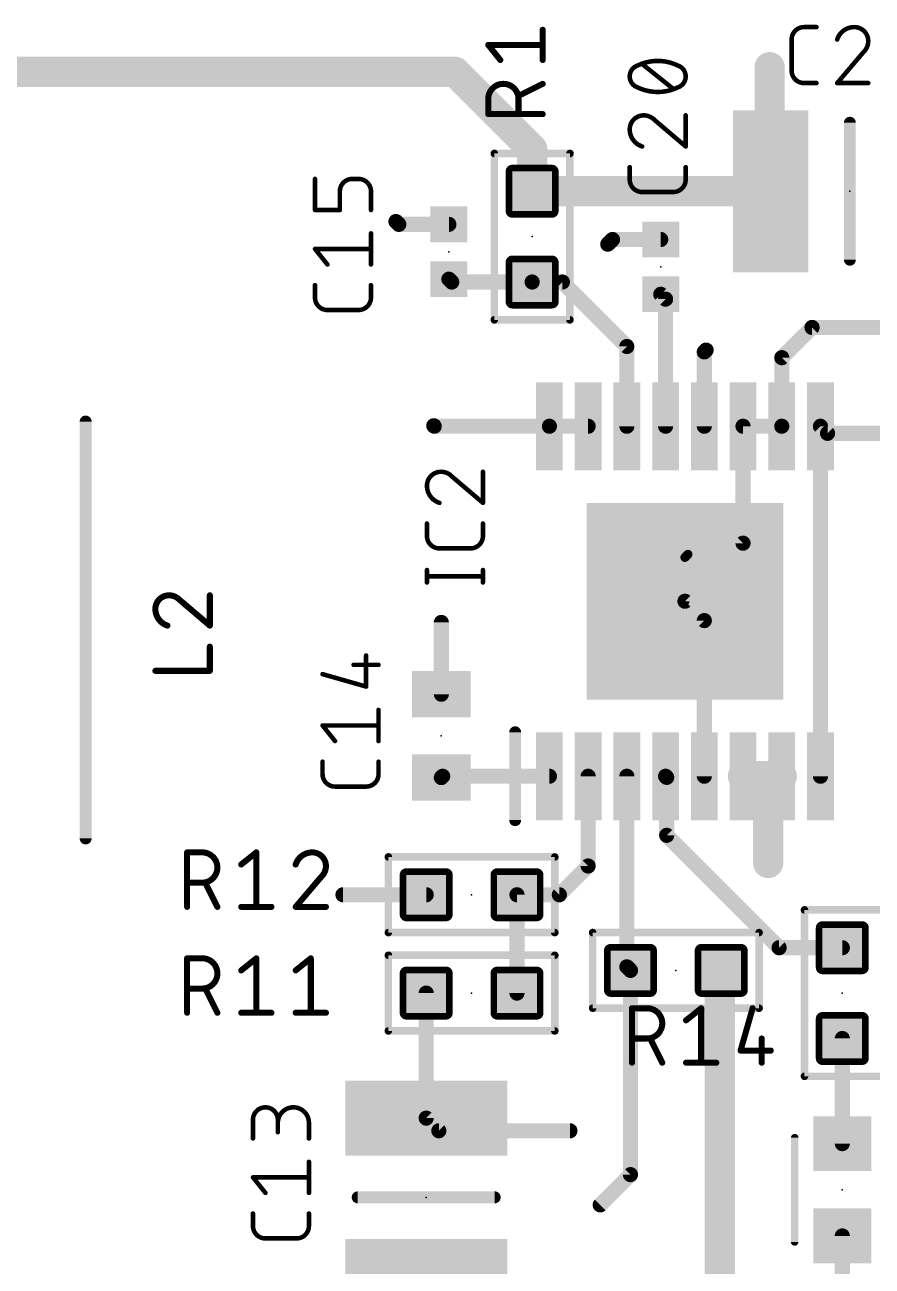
# Model space of a CAD drawing. Extents: x -12 to 108, y -5 to 75.
# Drawn here: x 17.77 to 32, y 40.12 to 60.96 of the extents above; entities that cross this region are included whole.
import ezdxf

# ---------------------------------------------------------------- set-up
doc = ezdxf.new("R2010")
doc.units = 0
doc.header["$MEASUREMENT"] = 0
doc.layers.get('0').update_dxf_attribs({"linetype": 'CONTINUOUS'})
for name, color, linetype in [('1', 12, 'CONTINUOUS'), ('21', 41, 'CONTINUOUS'), ('23', 53, 'CONTINUOUS'), ('25', 253, 'CONTINUOUS')]:
    doc.layers.add(name, color=color, linetype=linetype)

# ---------------------------------------------------------------- blocks, each defined once
blk = doc.blocks.new('RECT')
blk.add_solid([(-0.5, -0.5), (0.5, -0.5), (-0.5, 0.5), (0.5, 0.5)])
blk = doc.blocks.new('RECT142240X142240R25')
at = {"const_width": 0.1111}
blk.add_lwpolyline([(0.3889, -0.3334), (0.3889, 0.3334, 0.4142), (0.3334, 0.3889), (-0.3334, 0.3889, 0.4142), (-0.3889, 0.3334), (-0.3889, -0.3334, 0.4142), (-0.3334, -0.3889), (0.3334, -0.3889, 0.4142)], format="xyb", close=True, dxfattribs=at)
blk.add_solid([(-0.3588, -0.3588), (0.3588, -0.3588), (-0.3588, 0.3588), (0.3588, 0.3588)])

msp = doc.modelspace()

# ---------------------------------------------------------------- linework, layer by layer
at = {"layer": '1'}
for points, const_width in [([(30.2768, 60.2488), (30.2768, 58.1822)], 0.508), ([(9.2964, 60.1726), (24.9936, 60.1726)], 0.508), ([(24.9936, 60.1726), (26.289, 58.8772)], 0.508), ([(26.289, 58.8772), (26.289, 58.166)], 0.508), ([(26.289, 58.166), (30.2006, 58.166)], 0.508), ([(30.2006, 58.166), (30.226, 58.1914)], 0.508), ([(30.226, 58.1914), (30.2514, 58.166)], 0.508), ([(30.2514, 58.166), (30.293, 58.166)], 0.508), ([(30.2768, 58.1822), (30.293, 58.166)], 0.508), ([(24.003, 57.658), (24.051, 57.61)], 0.254), ([(24.892, 57.61), (24.051, 57.61)], 0.254), ([(27.638, 57.356), (27.559, 57.277)], 0.254), ([(28.448, 57.356), (27.638, 57.356)], 0.254), ([(24.94, 56.642), (24.892, 56.69)], 0.254), ([(26.289, 56.642), (24.94, 56.642)], 0.254), ([(26.797, 56.642), (26.289, 56.642)], 0.254), ([(27.8794, 55.5596), (26.797, 56.642)], 0.254), ([(28.5294, 56.3546), (28.448, 56.436)], 0.254), ([(28.5294, 54.2206), (28.5294, 56.3546)], 0.254), ([(30.48, 55.372), (30.988, 55.88)], 0.254), ([(30.988, 55.88), (32.639, 55.88)], 0.254), ([(27.8794, 54.2206), (27.8794, 55.5596)], 0.254), ([(29.1794, 55.4684), (29.21, 55.499)], 0.254), ([(29.1794, 54.2206), (29.1794, 55.4684)], 0.254), ([(30.48, 54.2212), (30.48, 55.372)], 0.254), ([(24.6464, 54.2206), (24.638, 54.229)], 0.254), ([(26.5794, 54.2206), (24.6464, 54.2206)], 0.254), ([(27.2294, 54.2206), (26.5794, 54.2206)], 0.254), ([(29.8294, 54.2206), (30.4794, 54.2206)], 0.254), ([(29.8294, 52.2576), (29.8294, 54.2206)], 0.254), ([(30.4794, 54.2206), (30.48, 54.2212)], 0.254), ([(31.1294, 48.3446), (31.1294, 54.2206)], 0.254), ([(31.1294, 54.2206), (31.248, 54.102)], 0.254), ([(31.248, 54.102), (36.83, 54.102)], 0.254), ([(28.8544, 51.2826), (29.8294, 52.2576)], 0.254), ([(28.8544, 52.0192), (28.9052, 52.07)], 0.1524), ([(28.8544, 51.2826), (28.8544, 52.0192)], 0.1524), ([(29.1794, 50.9576), (28.8544, 51.2826)], 0.254), ([(29.1794, 48.3446), (29.1794, 50.9576)], 0.254), ([(24.765, 49.722), (24.765, 50.927)], 0.254), ([(29.8294, 48.3446), (30.4794, 48.3446)], 0.508), ([(30.4794, 48.3446), (30.2514, 48.1166)], 0.508), ([(24.7876, 48.3446), (24.765, 48.322)], 0.254), ([(26.5794, 48.3446), (24.7876, 48.3446)], 0.254), ([(27.2294, 48.3446), (27.2294, 46.8382)], 0.254), ([(27.8794, 48.3446), (27.8794, 45.1456)], 0.254), ([(28.5294, 48.3446), (28.548, 48.326)], 0.254), ([(28.548, 48.326), (28.548, 47.3527)], 0.254), ([(30.2514, 48.1166), (30.2514, 46.8884)], 0.508), ([(28.548, 47.3527), (30.4347, 45.466)], 0.254), ([(27.2294, 46.8382), (26.7462, 46.355)], 0.254), ([(24.511, 46.355), (23.114, 46.355)], 0.254), ([(26.7462, 46.355), (26.035, 46.355)], 0.254), ([(26.035, 46.355), (26.035, 44.704)], 0.254), ([(30.4347, 45.466), (31.496, 45.466)], 0.254), ([(27.94, 45.085), (27.8794, 45.1456)], 0.254), ([(29.464, 45.085), (29.4386, 45.0596)], 0.508), ([(29.4386, 45.0596), (29.4386, 33.0454)], 0.508), ([(27.94, 45.085), (27.94, 41.656)], 0.254), ([(24.511, 44.704), (24.511, 42.605)], 0.254), ([(31.496, 42.1766), (31.496, 43.942)], 0.254), ([(24.511, 42.605), (24.7234, 42.3926)], 0.254), ([(24.7234, 42.3926), (26.924, 42.3926)], 0.254), ([(27.94, 41.656), (27.432, 41.148)], 0.254), ([(31.496, 40.6274), (31.496, 39.37)], 0.254)]:
    msp.add_lwpolyline(points, dxfattribs=dict(at, const_width=const_width))
for points, const_width in [([(30.4038, 60.2488, 1), (30.1498, 60.2488)], 0.254), ([(25.0834, 60.2624, 1), (24.9038, 60.0828)], 0.254), ([(24.9936, 60.0456, 1), (24.9936, 60.2996)], 0.254), ([(26.416, 58.8772, 1), (26.162, 58.8772)], 0.254), ([(26.1992, 58.7874, 1), (26.3788, 58.967)], 0.254), ([(26.289, 58.293, 1), (26.289, 58.039)], 0.254), ([(30.1108, 58.2558, 1), (30.2904, 58.0762)], 0.254), ([(30.3158, 58.2812, 1), (30.1362, 58.1016)], 0.254), ([(30.2514, 58.293, 1), (30.2514, 58.039)], 0.254), ([(30.3158, 58.1016, 1), (30.1362, 58.2812)], 0.254), ([(30.3666, 58.272, 1), (30.187, 58.0924)], 0.254), ([(30.1616, 58.0762, 1), (30.3412, 58.2558)], 0.254), ([(30.2006, 58.039, 1), (30.2006, 58.293)], 0.254), ([(30.2032, 58.0762, 1), (30.3828, 58.2558)], 0.254), ([(30.293, 58.039, 1), (30.293, 58.293)], 0.254), ([(26.162, 58.166, 1), (26.416, 58.166)], 0.254), ([(30.1498, 58.1822, 1), (30.4038, 58.1822)], 0.254), ([(24.0479, 57.7029, 1), (23.9581, 57.6131)], 0.127), ([(24.051, 57.6735, 1), (24.051, 57.5465)], 0.127), ([(24.892, 57.5465, 1), (24.892, 57.6735)], 0.127), ([(24.0061, 57.5651, 1), (24.0959, 57.6549)], 0.127), ([(27.5141, 57.3219, 1), (27.6039, 57.2321)], 0.127), ([(27.638, 57.4195, 1), (27.638, 57.2925)], 0.127), ([(27.6829, 57.3111, 1), (27.5931, 57.4009)], 0.127), ([(28.448, 57.2925, 1), (28.448, 57.4195)], 0.127), ([(24.9369, 56.7349, 1), (24.8471, 56.6451)], 0.127), ([(24.94, 56.7055, 1), (24.94, 56.5785)], 0.127), ([(24.8951, 56.5971, 1), (24.9849, 56.6869)], 0.127), ([(26.289, 56.7055, 1), (26.289, 56.5785)], 0.127), ([(26.289, 56.5785, 1), (26.289, 56.7055)], 0.127), ([(26.8419, 56.6869, 1), (26.7521, 56.5971)], 0.127), ([(26.797, 56.5785, 1), (26.797, 56.7055)], 0.127), ([(28.4929, 56.4809, 1), (28.4031, 56.3911)], 0.127), ([(28.5929, 56.3546, 1), (28.4659, 56.3546)], 0.127), ([(28.4845, 56.3097, 1), (28.5743, 56.3995)], 0.127), ([(30.988, 55.9435, 1), (30.988, 55.8165)], 0.127), ([(31.0329, 55.8351, 1), (30.9431, 55.9249)], 0.127), ([(27.9429, 55.5596, 1), (27.8159, 55.5596)], 0.127), ([(27.8345, 55.5147, 1), (27.9243, 55.6045)], 0.127), ([(29.2429, 55.4684, 1), (29.1159, 55.4684)], 0.127), ([(29.1345, 55.5133, 1), (29.2243, 55.4235)], 0.127), ([(29.2549, 55.4541, 1), (29.1651, 55.5439)], 0.127), ([(30.5435, 55.372, 1), (30.4165, 55.372)], 0.127), ([(30.4351, 55.4169, 1), (30.5249, 55.3271)], 0.127), ([(24.6829, 54.2739, 1), (24.5931, 54.1841)], 0.127), ([(24.6464, 54.2841, 1), (24.6464, 54.1571)], 0.127), ([(24.6015, 54.1757, 1), (24.6913, 54.2655)], 0.127), ([(26.5794, 54.2841, 1), (26.5794, 54.1571)], 0.127), ([(26.5794, 54.1571, 1), (26.5794, 54.2841)], 0.127), ([(27.2294, 54.1571, 1), (27.2294, 54.2841)], 0.127), ([(27.8159, 54.2206, 1), (27.9429, 54.2206)], 0.127), ([(28.4659, 54.2206, 1), (28.5929, 54.2206)], 0.127), ([(29.1159, 54.2206, 1), (29.2429, 54.2206)], 0.127), ([(29.8294, 54.2841, 1), (29.8294, 54.1571)], 0.127), ([(29.8929, 54.2206, 1), (29.7659, 54.2206)], 0.127), ([(30.4345, 54.2655, 1), (30.5243, 54.1757)], 0.127), ([(30.4165, 54.2212, 1), (30.5435, 54.2212)], 0.127), ([(30.5249, 54.1763, 1), (30.4351, 54.2661)], 0.127), ([(30.4794, 54.1571, 1), (30.4794, 54.2841)], 0.127), ([(31.1929, 54.2206, 1), (31.0659, 54.2206)], 0.127), ([(31.1743, 54.2655, 1), (31.0845, 54.1757)], 0.127), ([(31.248, 54.1655, 1), (31.248, 54.0385)], 0.127), ([(31.2031, 54.0571, 1), (31.2929, 54.1469)], 0.127), ([(29.7659, 52.2576, 1), (29.8929, 52.2576)], 0.127), ([(29.8743, 52.2127, 1), (29.7845, 52.3025)], 0.127), ([(28.9321, 52.0431, 1), (28.8783, 52.0969)], 0.0762), ([(28.8925, 52.0192, 1), (28.8163, 52.0192)], 0.0762), ([(28.8275, 52.0461, 1), (28.8813, 51.9923)], 0.0762), ([(28.8993, 51.3275, 1), (28.8095, 51.2377)], 0.127), ([(28.8095, 51.3275, 1), (28.8993, 51.2377)], 0.127), ([(28.8163, 51.2826, 1), (28.8925, 51.2826)], 0.0762), ([(29.2429, 50.9576, 1), (29.1159, 50.9576)], 0.127), ([(29.1345, 50.9127, 1), (29.2243, 51.0025)], 0.127), ([(24.8285, 50.927, 1), (24.7015, 50.927)], 0.127), ([(24.7015, 49.722, 1), (24.8285, 49.722)], 0.127), ([(29.8294, 48.4716, 1), (29.8294, 48.2176)], 0.254), ([(30.5692, 48.2548, 1), (30.3896, 48.4344)], 0.254), ([(30.4794, 48.2176, 1), (30.4794, 48.4716)], 0.254), ([(24.7201, 48.3669, 1), (24.8099, 48.2771)], 0.127), ([(24.7876, 48.4081, 1), (24.7876, 48.2811)], 0.127), ([(24.8325, 48.2997, 1), (24.7427, 48.3895)], 0.127), ([(26.5794, 48.2811, 1), (26.5794, 48.4081)], 0.127), ([(27.2929, 48.3446, 1), (27.1659, 48.3446)], 0.127), ([(27.9429, 48.3446, 1), (27.8159, 48.3446)], 0.127), ([(28.5743, 48.3895, 1), (28.4845, 48.2997)], 0.127), ([(28.6115, 48.326, 1), (28.4845, 48.326)], 0.127), ([(28.5031, 48.2811, 1), (28.5929, 48.3709)], 0.127), ([(29.1159, 48.3446, 1), (29.2429, 48.3446)], 0.127), ([(30.3784, 48.1166, 1), (30.1244, 48.1166)], 0.254), ([(31.0659, 48.3446, 1), (31.1929, 48.3446)], 0.127), ([(30.1616, 48.2064, 1), (30.3412, 48.0268)], 0.254), ([(28.5929, 47.3976, 1), (28.5031, 47.3077)], 0.127), ([(28.4845, 47.3527, 1), (28.6115, 47.3527)], 0.127), ([(27.1659, 46.8382, 1), (27.2929, 46.8382)], 0.127), ([(27.2743, 46.7933, 1), (27.1845, 46.8831)], 0.127), ([(30.1244, 46.8884, 1), (30.3784, 46.8884)], 0.254), ([(23.114, 46.4185, 1), (23.114, 46.2915)], 0.127), ([(24.511, 46.2915, 1), (24.511, 46.4185)], 0.127), ([(26.035, 46.4185, 1), (26.035, 46.2915)], 0.127), ([(26.0985, 46.355, 1), (25.9715, 46.355)], 0.127), ([(26.7462, 46.2915, 1), (26.7462, 46.4185)], 0.127), ([(26.7013, 46.3999, 1), (26.7911, 46.3101)], 0.127), ([(30.4347, 45.5295, 1), (30.4347, 45.4025)], 0.127), ([(30.3897, 45.4211, 1), (30.4796, 45.5109)], 0.127), ([(31.496, 45.4025, 1), (31.496, 45.5295)], 0.127), ([(27.9243, 45.1905, 1), (27.8345, 45.1007)], 0.127), ([(29.5656, 45.0596, 1), (29.3116, 45.0596)], 0.254), ([(29.3488, 45.1494, 1), (29.5284, 44.9698)], 0.254), ([(29.5538, 44.9952, 1), (29.3742, 45.1748)], 0.254), ([(27.8159, 45.1456, 1), (27.9429, 45.1456)], 0.127), ([(28.0035, 45.085, 1), (27.8765, 45.085)], 0.127), ([(27.8951, 45.0401, 1), (27.9849, 45.1299)], 0.127), ([(24.5745, 44.704, 1), (24.4475, 44.704)], 0.127), ([(25.9715, 44.704, 1), (26.0985, 44.704)], 0.127), ([(31.5595, 43.942, 1), (31.4325, 43.942)], 0.127), ([(24.5559, 42.6499, 1), (24.4661, 42.5601)], 0.127), ([(24.4475, 42.605, 1), (24.5745, 42.605)], 0.127), ([(24.7234, 42.4561, 1), (24.7234, 42.3291)], 0.127), ([(26.924, 42.3291, 1), (26.924, 42.4561)], 0.127), ([(24.6785, 42.3477, 1), (24.7683, 42.4375)], 0.127), ([(31.4325, 42.1766, 1), (31.5595, 42.1766)], 0.127), ([(27.8765, 41.656, 1), (28.0035, 41.656)], 0.127), ([(27.9849, 41.6111, 1), (27.8951, 41.7009)], 0.127), ([(27.3871, 41.1929, 1), (27.4769, 41.1031)], 0.127), ([(31.5595, 40.6274, 1), (31.4325, 40.6274)], 0.127)]:
    msp.add_lwpolyline(points, format="xyb", dxfattribs=dict(at, const_width=const_width))
at = {"layer": '21'}
for points, const_width in [([(31.623, 59.316), (31.623, 57.016)], 0.2), ([(25.654, 56.007), (25.654, 58.801)], 0.127), ([(25.654, 58.801), (26.924, 58.801)], 0.127), ([(26.924, 58.801), (26.924, 56.007)], 0.127), ([(26.924, 56.007), (25.654, 56.007)], 0.127), ([(18.794, 47.3), (18.794, 54.3)], 0.2), ([(26.0044, 47.6076), (26.0044, 49.0826)], 0.2), ([(23.876, 45.72), (23.876, 46.99)], 0.127), ([(23.876, 46.99), (26.67, 46.99)], 0.127), ([(26.67, 46.99), (26.67, 45.72)], 0.127), ([(30.861, 43.307), (30.861, 46.101)], 0.127), ([(30.861, 46.101), (32.131, 46.101)], 0.127), ([(26.67, 45.72), (23.876, 45.72)], 0.127), ([(27.305, 44.45), (27.305, 45.72)], 0.127), ([(27.305, 45.72), (30.099, 45.72)], 0.127), ([(30.099, 45.72), (30.099, 44.45)], 0.127), ([(23.876, 45.339), (26.67, 45.339)], 0.127), ([(23.876, 44.069), (23.876, 45.339)], 0.127), ([(26.67, 45.339), (26.67, 44.069)], 0.127), ([(30.099, 44.45), (27.305, 44.45)], 0.127), ([(26.67, 44.069), (23.876, 44.069)], 0.127), ([(32.131, 43.307), (30.861, 43.307)], 0.127), ([(30.6969, 40.527), (30.6969, 42.277)], 0.127), ([(25.661, 41.275), (23.361, 41.275)], 0.2)]:
    msp.add_lwpolyline(points, dxfattribs=dict(at, const_width=const_width))
for points, const_width in [([(31.673, 59.316, 1), (31.573, 59.316)], 0.1), ([(25.654, 58.8328, 1), (25.654, 58.7692)], 0.0635), ([(25.6857, 58.801, 1), (25.6223, 58.801)], 0.0635), ([(26.9558, 58.801, 1), (26.8923, 58.801)], 0.0635), ([(26.924, 58.7692, 1), (26.924, 58.8328)], 0.0635), ([(31.573, 57.016, 1), (31.673, 57.016)], 0.1), ([(25.654, 56.0388, 1), (25.654, 55.9753)], 0.0635), ([(26.924, 55.9753, 1), (26.924, 56.0388)], 0.0635), ([(25.6223, 56.007, 1), (25.6857, 56.007)], 0.0635), ([(26.8923, 56.007, 1), (26.9558, 56.007)], 0.0635), ([(18.844, 54.3, 1), (18.744, 54.3)], 0.1), ([(26.0544, 49.0826, 1), (25.9544, 49.0826)], 0.1), ([(25.9544, 47.6076, 1), (26.0544, 47.6076)], 0.1), ([(18.744, 47.3, 1), (18.844, 47.3)], 0.1), ([(23.876, 47.0218, 1), (23.876, 46.9582)], 0.0635), ([(23.9078, 46.99, 1), (23.8443, 46.99)], 0.0635), ([(26.7018, 46.99, 1), (26.6383, 46.99)], 0.0635), ([(26.67, 46.9582, 1), (26.67, 47.0218)], 0.0635), ([(30.861, 46.1328, 1), (30.861, 46.0692)], 0.0635), ([(30.8927, 46.101, 1), (30.8293, 46.101)], 0.0635), ([(23.876, 45.7518, 1), (23.876, 45.6882)], 0.0635), ([(23.8443, 45.72, 1), (23.9078, 45.72)], 0.0635), ([(26.6383, 45.72, 1), (26.7018, 45.72)], 0.0635), ([(26.67, 45.6882, 1), (26.67, 45.7518)], 0.0635), ([(27.305, 45.7518, 1), (27.305, 45.6882)], 0.0635), ([(27.3367, 45.72, 1), (27.2733, 45.72)], 0.0635), ([(30.1307, 45.72, 1), (30.0673, 45.72)], 0.0635), ([(30.099, 45.6882, 1), (30.099, 45.7518)], 0.0635), ([(23.876, 45.3708, 1), (23.876, 45.3072)], 0.0635), ([(23.9078, 45.339, 1), (23.8443, 45.339)], 0.0635), ([(26.7018, 45.339, 1), (26.6383, 45.339)], 0.0635), ([(26.67, 45.3072, 1), (26.67, 45.3708)], 0.0635), ([(27.305, 44.4818, 1), (27.305, 44.4183)], 0.0635), ([(27.2733, 44.45, 1), (27.3367, 44.45)], 0.0635), ([(30.0673, 44.45, 1), (30.1307, 44.45)], 0.0635), ([(30.099, 44.4183, 1), (30.099, 44.4818)], 0.0635), ([(23.876, 44.1008, 1), (23.876, 44.0373)], 0.0635), ([(23.8443, 44.069, 1), (23.9078, 44.069)], 0.0635), ([(26.6383, 44.069, 1), (26.7018, 44.069)], 0.0635), ([(26.67, 44.0373, 1), (26.67, 44.1008)], 0.0635), ([(30.861, 43.3388, 1), (30.861, 43.2752)], 0.0635), ([(30.8293, 43.307, 1), (30.8927, 43.307)], 0.0635), ([(30.7287, 42.277, 1), (30.6652, 42.277)], 0.0635), ([(23.361, 41.325, 1), (23.361, 41.225)], 0.1), ([(25.661, 41.225, 1), (25.661, 41.325)], 0.1), ([(30.6652, 40.527, 1), (30.7287, 40.527)], 0.0635)]:
    msp.add_lwpolyline(points, format="xyb", dxfattribs=dict(at, const_width=const_width))
at = {"layer": '23'}
for p in [(31.623, 58.166), (26.289, 57.404), (24.892, 57.15), (28.448, 56.896), (28.8544, 51.2826), (24.765, 49.022), (25.273, 46.355), (28.702, 45.085), (25.273, 44.704), (31.496, 44.704), (24.511, 41.275), (31.496, 41.402)]:
    msp.add_point(p, dxfattribs=at)
at = {"layer": '25'}
for points, const_width in [([(26.4668, 60.3692), (26.4668, 60.8772)], 0.1016), ([(30.8539, 60.9219), (31.0628, 60.9219)], 0.0762), ([(25.7556, 60.3692), (25.5524, 60.6232)], 0.1016), ([(25.5524, 60.6232), (26.4668, 60.6232)], 0.1016), ([(30.6451, 60.1909), (30.6451, 60.7131)], 0.0762), ([(31.8535, 60.5042), (31.4097, 59.9821)], 0.0762), ([(28.6583, 59.8845), (28.1361, 60.3022)], 0.0762), ([(26.4668, 59.9694), (26.0604, 59.7662)], 0.1016), ([(31.0628, 59.9821), (30.8539, 59.9821)], 0.0762), ([(31.4097, 59.9821), (31.9318, 59.9821)], 0.0762), ([(25.5524, 59.4614), (25.5524, 59.7154)], 0.1016), ([(26.0604, 59.7154), (26.0604, 59.4614)], 0.1016), ([(26.4668, 59.4614), (25.5524, 59.4614)], 0.1016), ([(28.345, 59.3617), (28.8671, 58.9179)], 0.0762), ([(28.8671, 58.9179), (28.8671, 59.44)], 0.0762), ([(27.9273, 58.3621), (27.9273, 58.571)], 0.0762), ([(28.8671, 58.571), (28.8671, 58.3621)], 0.0762), ([(22.6441, 57.8511), (22.6441, 58.3732)], 0.0762), ([(23.3751, 58.3732), (23.2706, 58.3732)], 0.0762), ([(23.0618, 58.1643), (23.0618, 57.8511)], 0.0762), ([(23.5839, 57.8511), (23.5839, 58.1643)], 0.0762), ([(28.6583, 58.1533), (28.1361, 58.1533)], 0.0762), ([(23.0618, 57.8511), (22.6441, 57.8511)], 0.0762), ([(23.5839, 56.9367), (23.5839, 57.4588)], 0.0762), ([(22.8529, 56.9367), (22.6441, 57.1977)], 0.0762), ([(22.6441, 57.1977), (23.5839, 57.1977)], 0.0762), ([(22.6441, 56.3809), (22.6441, 56.5898)], 0.0762), ([(23.5839, 56.5898), (23.5839, 56.3809)], 0.0762), ([(23.3751, 56.1721), (22.8529, 56.1721)], 0.0762), ([(24.9414, 53.3784), (25.4635, 52.9346)], 0.0762), ([(25.4635, 52.9346), (25.4635, 53.4567)], 0.0762), ([(24.5237, 52.3789), (24.5237, 52.5877)], 0.0762), ([(25.4635, 52.5877), (25.4635, 52.3789)], 0.0762), ([(25.2547, 52.17), (24.7325, 52.17)], 0.0762), ([(24.5237, 51.5977), (24.5237, 51.8066)], 0.0762), ([(24.5237, 51.7021), (25.4635, 51.7021)], 0.0762), ([(25.4635, 51.5977), (25.4635, 51.8066)], 0.0762), ([(20.3708, 51.306), (20.8788, 50.8742)], 0.1016), ([(20.8788, 50.8742), (20.8788, 51.3822)], 0.1016), ([(20.8788, 50.1142), (20.8788, 50.5206)], 0.1016), ([(23.2932, 50.2155), (23.7109, 50.2155)], 0.0762), ([(23.5021, 49.8501), (23.5021, 50.3722)], 0.0762), ([(19.9644, 50.1142), (20.8788, 50.1142)], 0.1016), ([(22.7711, 50.0589), (23.5021, 49.8501)], 0.0762), ([(23.7109, 48.9357), (23.7109, 49.4578)], 0.0762), ([(22.9799, 48.9357), (22.7711, 49.1967)], 0.0762), ([(22.7711, 49.1967), (23.7109, 49.1967)], 0.0762), ([(22.7711, 48.3799), (22.7711, 48.5888)], 0.0762), ([(23.7109, 48.5888), (23.7109, 48.3799)], 0.0762), ([(23.5021, 48.1711), (22.9799, 48.1711)], 0.0762), ([(20.4978, 46.1518), (20.4978, 47.0662)], 0.1016), ([(20.4978, 47.0662), (20.7518, 47.0662)], 0.1016), ([(21.4056, 46.863), (21.6596, 47.0662)], 0.1016), ([(21.6596, 47.0662), (21.6596, 46.1518)], 0.1016), ([(22.7518, 46.6598), (22.32, 46.1518)], 0.1016), ([(20.7518, 46.5582), (20.4978, 46.5582)], 0.1016), ([(21.0058, 46.1518), (20.8026, 46.5582)], 0.1016), ([(21.4056, 46.1518), (21.9136, 46.1518)], 0.1016), ([(22.32, 46.1518), (22.828, 46.1518)], 0.1016), ([(20.4978, 44.3738), (20.4978, 45.2882)], 0.1016), ([(20.4978, 45.2882), (20.7518, 45.2882)], 0.1016), ([(21.4056, 45.085), (21.6596, 45.2882)], 0.1016), ([(21.6596, 45.2882), (21.6596, 44.3738)], 0.1016), ([(22.32, 45.085), (22.574, 45.2882)], 0.1016), ([(22.574, 45.2882), (22.574, 44.3738)], 0.1016), ([(20.7518, 44.7802), (20.4978, 44.7802)], 0.1016), ([(21.0058, 44.3738), (20.8026, 44.7802)], 0.1016), ([(21.4056, 44.3738), (21.9136, 44.3738)], 0.1016), ([(22.32, 44.3738), (22.828, 44.3738)], 0.1016), ([(27.9654, 43.5356), (27.9654, 44.45)], 0.1016), ([(27.9654, 44.45), (28.2194, 44.45)], 0.1016), ([(28.8732, 44.2468), (29.1272, 44.45)], 0.1016), ([(29.1272, 44.45), (29.1272, 43.5356)], 0.1016), ([(29.9908, 44.45), (29.7876, 43.7388)], 0.1016), ([(28.2194, 43.942), (27.9654, 43.942)], 0.1016), ([(28.4734, 43.5356), (28.2702, 43.942)], 0.1016), ([(30.1432, 43.942), (30.1432, 43.5356)], 0.1016), ([(29.7876, 43.7388), (30.2956, 43.7388)], 0.1016), ([(28.8732, 43.5356), (29.3812, 43.5356)], 0.1016), ([(21.6027, 42.2642), (21.6027, 42.5775)], 0.0762), ([(22.0204, 42.5775), (22.0204, 42.3686)], 0.0762), ([(22.5425, 42.2642), (22.5425, 42.5252)], 0.0762), ([(22.5425, 41.3498), (22.5425, 41.8719)], 0.0762), ([(21.8115, 41.3498), (21.6027, 41.6108)], 0.0762), ([(21.6027, 41.6108), (22.5425, 41.6108)], 0.0762), ([(21.6027, 40.7941), (21.6027, 41.0029)], 0.0762), ([(22.5425, 41.0029), (22.5425, 40.7941)], 0.0762), ([(22.3337, 40.5852), (21.8115, 40.5852)], 0.0762)]:
    msp.add_lwpolyline(points, dxfattribs=dict(at, const_width=const_width))
for points, const_width in [([(26.4922, 60.8772, 1), (26.4414, 60.8772)], 0.0508), ([(30.8539, 60.9219, 0.4142), (30.6451, 60.7131)], 0.0762), ([(30.8539, 60.941, 1), (30.8539, 60.9029)], 0.0381), ([(30.8539, 60.9029, 1), (30.8539, 60.9409)], 0.0381), ([(31.0628, 60.9029, 1), (31.0628, 60.941)], 0.0381), ([(31.6968, 60.9219, 0.3252), (31.4097, 60.7131)], 0.0762), ([(31.6968, 60.941, 1), (31.6968, 60.9029)], 0.0381), ([(31.9318, 60.687, 0.4142), (31.6968, 60.9219)], 0.0762), ([(31.6968, 60.9029, 1), (31.6968, 60.9409)], 0.0381), ([(25.5524, 60.6486, 1), (25.5524, 60.5978)], 0.0508), ([(25.5722, 60.639, 1), (25.5326, 60.6073)], 0.0508), ([(26.4668, 60.5978, 1), (26.4668, 60.6486)], 0.0508), ([(30.6642, 60.7131, 1), (30.6261, 60.7131)], 0.0381), ([(30.6261, 60.7131, 1), (30.6642, 60.7131)], 0.0381), ([(31.3915, 60.7189, 1), (31.4278, 60.7072)], 0.0381), ([(31.8535, 60.5042, 0.2052), (31.9318, 60.687)], 0.0762), ([(31.9508, 60.6869, 1), (31.9127, 60.687)], 0.0381), ([(31.9127, 60.687, 1), (31.9508, 60.687)], 0.0381), ([(31.8403, 60.518, 1), (31.8666, 60.4904)], 0.0381), ([(31.868, 60.4919, 1), (31.8389, 60.5165)], 0.0381), ([(25.7358, 60.3533, 1), (25.7754, 60.385)], 0.0508), ([(26.4414, 60.3692, 1), (26.4922, 60.3692)], 0.0508), ([(28.0578, 60.2761, 0.3205), (27.9273, 60.0933)], 0.0762), ([(28.3972, 60.3544, 0.1139), (28.0578, 60.2761)], 0.0762), ([(28.0495, 60.2932, 1), (28.0662, 60.2589)], 0.0381), ([(28.064, 60.258, 1), (28.0517, 60.2941)], 0.0381), ([(28.148, 60.317, 1), (28.1242, 60.2873)], 0.0381), ([(28.7366, 60.2761, 0.1139), (28.3972, 60.3544)], 0.0762), ([(28.3972, 60.3734, 1), (28.3972, 60.3353)], 0.0381), ([(28.3972, 60.3353, 1), (28.3972, 60.3734)], 0.0381), ([(28.7428, 60.2941, 1), (28.7304, 60.258)], 0.0381), ([(28.8671, 60.0933, 0.3205), (28.7366, 60.2761)], 0.0762), ([(28.7282, 60.2589, 1), (28.7449, 60.2932)], 0.0381), ([(27.9273, 60.0933, 0.3205), (28.0578, 59.9106)], 0.0762), ([(27.9463, 60.0933, 1), (27.9083, 60.0933)], 0.0381), ([(27.9083, 60.0933, 1), (27.9463, 60.0933)], 0.0381), ([(28.7366, 59.9106, 0.3205), (28.8671, 60.0933)], 0.0762), ([(28.8861, 60.0933, 1), (28.8481, 60.0933)], 0.0381), ([(28.8481, 60.0933, 1), (28.8861, 60.0933)], 0.0381), ([(30.6451, 60.1909, 0.4142), (30.8539, 59.9821)], 0.0762), ([(30.6642, 60.1909, 1), (30.6261, 60.1909)], 0.0381), ([(30.6261, 60.1909, 1), (30.6642, 60.1909)], 0.0381), ([(26.0604, 59.7154, 1), (25.5524, 59.7154)], 0.1016), ([(26.049, 59.7889, 1), (26.0718, 59.7435)], 0.0508), ([(26.4782, 59.9467, 1), (26.4554, 59.9921)], 0.0508), ([(28.0578, 59.9106, 0.1139), (28.3972, 59.8323)], 0.0762), ([(28.0662, 59.9277, 1), (28.0495, 59.8935)], 0.0381), ([(28.0516, 59.8926, 1), (28.064, 59.9286)], 0.0381), ([(28.3972, 59.8323, 0.1139), (28.7366, 59.9106)], 0.0762), ([(28.3972, 59.8513, 1), (28.3972, 59.8132)], 0.0381), ([(28.3972, 59.8132, 1), (28.3972, 59.8513)], 0.0381), ([(28.6464, 59.8696, 1), (28.6702, 59.8994)], 0.0381), ([(28.7304, 59.9286, 1), (28.7428, 59.8926)], 0.0381), ([(28.7449, 59.8935, 1), (28.7282, 59.9277)], 0.0381), ([(30.8539, 60.0012, 1), (30.8539, 59.9631)], 0.0381), ([(30.8539, 59.9631, 1), (30.8539, 60.0012)], 0.0381), ([(31.0628, 59.9631, 1), (31.0628, 60.0012)], 0.0381), ([(31.4097, 60.0012, 1), (31.4097, 59.9631)], 0.0381), ([(31.3952, 59.9944, 1), (31.4242, 59.9698)], 0.0381), ([(31.9318, 59.9631, 1), (31.9318, 60.0012)], 0.0381), ([(25.5778, 59.7154, 1), (25.527, 59.7154)], 0.0508), ([(25.527, 59.7154, 1), (25.5778, 59.7154)], 0.0508), ([(26.0858, 59.7154, 1), (26.035, 59.7154)], 0.0508), ([(26.035, 59.7154, 1), (26.0858, 59.7154)], 0.0508), ([(25.5524, 59.4868, 1), (25.5524, 59.436)], 0.0508), ([(25.527, 59.4614, 1), (25.5778, 59.4614)], 0.0508), ([(26.035, 59.4614, 1), (26.0858, 59.4614)], 0.0508), ([(26.4668, 59.436, 1), (26.4668, 59.4868)], 0.0508), ([(28.1623, 59.44, 0.4142), (27.9273, 59.205)], 0.0762), ([(28.1622, 59.459, 1), (28.1623, 59.4209)], 0.0381), ([(28.345, 59.3617, 0.2053), (28.1623, 59.44)], 0.0762), ([(28.1623, 59.4209, 1), (28.1623, 59.459)], 0.0381), ([(28.3573, 59.3762, 1), (28.3327, 59.3471)], 0.0381), ([(28.8862, 59.44, 1), (28.8481, 59.44)], 0.0381), ([(27.9273, 59.205, 0.3252), (28.1361, 58.9179)], 0.0762), ([(27.9463, 59.205, 1), (27.9083, 59.205)], 0.0381), ([(27.9083, 59.205, 1), (27.9464, 59.205)], 0.0381), ([(28.3312, 59.3485, 1), (28.3588, 59.3748)], 0.0381), ([(28.1303, 58.8997, 1), (28.142, 58.936)], 0.0381), ([(28.8481, 58.9179, 1), (28.8862, 58.9179)], 0.0381), ([(28.8548, 58.9034, 1), (28.8794, 58.9324)], 0.0381), ([(27.9464, 58.571, 1), (27.9083, 58.571)], 0.0381), ([(28.8862, 58.571, 1), (28.8481, 58.571)], 0.0381), ([(22.6632, 58.3732, 1), (22.6251, 58.3732)], 0.0381), ([(23.2706, 58.3732, 0.4142), (23.0618, 58.1643)], 0.0762), ([(23.2706, 58.3922, 1), (23.2706, 58.3541)], 0.0381), ([(23.2706, 58.3541, 1), (23.2706, 58.3922)], 0.0381), ([(23.5839, 58.1643, 0.4142), (23.3751, 58.3732)], 0.0762), ([(23.3751, 58.3922, 1), (23.3751, 58.3541)], 0.0381), ([(23.3751, 58.3541, 1), (23.3751, 58.3922)], 0.0381), ([(27.9463, 58.3621, 1), (27.9082, 58.3621)], 0.0381), ([(27.9273, 58.3621, 0.4142), (28.1361, 58.1533)], 0.0762), ([(27.9083, 58.3621, 1), (27.9464, 58.3621)], 0.0381), ([(28.6583, 58.1533, 0.4142), (28.8671, 58.3621)], 0.0762), ([(28.8862, 58.3621, 1), (28.8481, 58.3621)], 0.0381), ([(28.8481, 58.3621, 1), (28.8862, 58.3621)], 0.0381), ([(23.0808, 58.1643, 1), (23.0427, 58.1643)], 0.0381), ([(23.0427, 58.1643, 1), (23.0808, 58.1643)], 0.0381), ([(23.6029, 58.1643, 1), (23.5648, 58.1643)], 0.0381), ([(23.5648, 58.1643, 1), (23.6029, 58.1643)], 0.0381), ([(28.1361, 58.1724, 1), (28.1361, 58.1343)], 0.0381), ([(28.1361, 58.1343, 1), (28.1361, 58.1724)], 0.0381), ([(28.6583, 58.1724, 1), (28.6583, 58.1343)], 0.0381), ([(28.6583, 58.1343, 1), (28.6583, 58.1724)], 0.0381), ([(22.6441, 57.8701, 1), (22.6441, 57.832)], 0.0381), ([(22.6251, 57.8511, 1), (22.6632, 57.8511)], 0.0381), ([(23.0427, 57.8511, 1), (23.0808, 57.8511)], 0.0381), ([(23.0618, 57.832, 1), (23.0618, 57.8701)], 0.0381), ([(23.5648, 57.8511, 1), (23.6029, 57.8511)], 0.0381), ([(23.6029, 57.4588, 1), (23.5648, 57.4588)], 0.0381), ([(22.659, 57.2096, 1), (22.6292, 57.1858)], 0.0381), ([(22.6441, 57.2168, 1), (22.6441, 57.1787)], 0.0381), ([(23.5839, 57.1787, 1), (23.5839, 57.2168)], 0.0381), ([(22.8381, 56.9248, 1), (22.8678, 56.9486)], 0.0381), ([(23.5648, 56.9367, 1), (23.6029, 56.9367)], 0.0381), ([(22.6632, 56.5898, 1), (22.6251, 56.5898)], 0.0381), ([(23.6029, 56.5898, 1), (23.5648, 56.5898)], 0.0381), ([(22.6631, 56.3809, 1), (22.625, 56.3809)], 0.0381), ([(22.6441, 56.3809, 0.4142), (22.8529, 56.1721)], 0.0762), ([(22.6251, 56.3809, 1), (22.6632, 56.3809)], 0.0381), ([(23.3751, 56.1721, 0.4142), (23.5839, 56.3809)], 0.0762), ([(23.6029, 56.3809, 1), (23.5648, 56.3809)], 0.0381), ([(23.5648, 56.3809, 1), (23.6029, 56.3809)], 0.0381), ([(22.8529, 56.1912, 1), (22.8529, 56.1531)], 0.0381), ([(22.8529, 56.1531, 1), (22.8529, 56.1912)], 0.0381), ([(23.3751, 56.1912, 1), (23.3751, 56.1531)], 0.0381), ([(23.3751, 56.1531, 1), (23.3751, 56.1912)], 0.0381), ([(24.7587, 53.4567, 0.4142), (24.5237, 53.2217)], 0.0762), ([(24.7586, 53.4757, 1), (24.7587, 53.4376)], 0.0381), ([(24.9414, 53.3784, 0.2053), (24.7587, 53.4567)], 0.0762), ([(24.7587, 53.4376, 1), (24.7587, 53.4757)], 0.0381), ([(24.9537, 53.3929, 1), (24.9291, 53.3639)], 0.0381), ([(24.9276, 53.3652, 1), (24.9552, 53.3915)], 0.0381), ([(25.4825, 53.4567, 1), (25.4444, 53.4567)], 0.0381), ([(24.5237, 53.2217, 0.3252), (24.7325, 52.9346)], 0.0762), ([(24.5427, 53.2217, 1), (24.5047, 53.2217)], 0.0381), ([(24.5047, 53.2217, 1), (24.5428, 53.2217)], 0.0381), ([(24.7267, 52.9165, 1), (24.7384, 52.9527)], 0.0381), ([(25.4444, 52.9346, 1), (25.4825, 52.9346)], 0.0381), ([(25.4512, 52.9201, 1), (25.4758, 52.9491)], 0.0381), ([(24.5428, 52.5877, 1), (24.5047, 52.5877)], 0.0381), ([(25.4825, 52.5877, 1), (25.4444, 52.5877)], 0.0381), ([(24.5427, 52.3789, 1), (24.5046, 52.3789)], 0.0381), ([(24.5237, 52.3789, 0.4142), (24.7325, 52.17)], 0.0762), ([(24.5047, 52.3789, 1), (24.5428, 52.3789)], 0.0381), ([(25.2547, 52.17, 0.4142), (25.4635, 52.3789)], 0.0762), ([(25.4825, 52.3789, 1), (25.4444, 52.3789)], 0.0381), ([(25.4444, 52.3789, 1), (25.4825, 52.3789)], 0.0381), ([(24.7325, 52.1891, 1), (24.7325, 52.151)], 0.0381), ([(24.7325, 52.151, 1), (24.7325, 52.1891)], 0.0381), ([(25.2547, 52.1891, 1), (25.2547, 52.151)], 0.0381), ([(25.2547, 52.151, 1), (25.2547, 52.1891)], 0.0381), ([(24.5237, 51.7212, 1), (24.5237, 51.6831)], 0.0381), ([(24.5428, 51.8066, 1), (24.5047, 51.8066)], 0.0381), ([(25.4825, 51.8066, 1), (25.4444, 51.8066)], 0.0381), ([(25.4635, 51.6831, 1), (25.4635, 51.7212)], 0.0381), ([(24.5047, 51.5977, 1), (24.5428, 51.5977)], 0.0381), ([(25.4444, 51.5977, 1), (25.4825, 51.5977)], 0.0381), ([(20.193, 51.3822, 0.4142), (19.9644, 51.1536)], 0.1016), ([(20.3708, 51.306, 0.2053), (20.193, 51.3822)], 0.1016), ([(20.193, 51.4076, 1), (20.193, 51.3568)], 0.0508), ([(20.193, 51.3568, 1), (20.193, 51.4076)], 0.0508), ([(20.3873, 51.3253, 1), (20.3543, 51.2866)], 0.0508), ([(20.3524, 51.2884, 1), (20.3892, 51.3235)], 0.0508), ([(20.9042, 51.3822, 1), (20.8534, 51.3822)], 0.0508), ([(19.9644, 51.1536, 0.3252), (20.1676, 50.8742)], 0.1016), ([(19.9898, 51.1536, 1), (19.939, 51.1536)], 0.0508), ([(19.939, 51.1536, 1), (19.9898, 51.1536)], 0.0508), ([(20.1598, 50.85, 1), (20.1754, 50.8983)], 0.0508), ([(20.8534, 50.8742, 1), (20.9042, 50.8742)], 0.0508), ([(20.8623, 50.8548, 1), (20.8953, 50.8935)], 0.0508), ([(20.9042, 50.5206, 1), (20.8534, 50.5206)], 0.0508), ([(23.2932, 50.2346, 1), (23.2932, 50.1965)], 0.0381), ([(23.5211, 50.3722, 1), (23.483, 50.3722)], 0.0381), ([(23.7109, 50.1965, 1), (23.7109, 50.2346)], 0.0381), ([(19.9644, 50.1396, 1), (19.9644, 50.0888)], 0.0508), ([(20.8534, 50.1142, 1), (20.9042, 50.1142)], 0.0508), ([(20.8788, 50.0888, 1), (20.8788, 50.1396)], 0.0508), ([(22.7763, 50.0772, 1), (22.7659, 50.0406)], 0.0381), ([(23.483, 49.8501, 1), (23.5211, 49.8501)], 0.0381), ([(23.4968, 49.8317, 1), (23.5073, 49.8684)], 0.0381), ([(23.73, 49.4578, 1), (23.6919, 49.4578)], 0.0381), ([(22.786, 49.2086, 1), (22.7562, 49.1848)], 0.0381), ([(22.7711, 49.2158, 1), (22.7711, 49.1777)], 0.0381), ([(23.7109, 49.1777, 1), (23.7109, 49.2158)], 0.0381), ([(22.9651, 48.9238, 1), (22.9948, 48.9476)], 0.0381), ([(23.6919, 48.9357, 1), (23.73, 48.9357)], 0.0381), ([(22.7902, 48.5888, 1), (22.7521, 48.5888)], 0.0381), ([(23.73, 48.5888, 1), (23.6919, 48.5888)], 0.0381), ([(22.7901, 48.3799, 1), (22.752, 48.3799)], 0.0381), ([(22.7711, 48.3799, 0.4142), (22.9799, 48.1711)], 0.0762), ([(22.7521, 48.3799, 1), (22.7902, 48.3799)], 0.0381), ([(23.5021, 48.1711, 0.4142), (23.7109, 48.3799)], 0.0762), ([(23.73, 48.3799, 1), (23.6919, 48.3799)], 0.0381), ([(23.6919, 48.3799, 1), (23.73, 48.3799)], 0.0381), ([(22.9799, 48.1902, 1), (22.9799, 48.1521)], 0.0381), ([(22.9799, 48.1521, 1), (22.9799, 48.1902)], 0.0381), ([(23.5021, 48.1902, 1), (23.5021, 48.1521)], 0.0381), ([(23.5021, 48.1521, 1), (23.5021, 48.1902)], 0.0381), ([(20.5232, 47.0662, 1), (20.4724, 47.0662)], 0.0508), ([(20.4978, 47.0916, 1), (20.4978, 47.0408)], 0.0508), ([(20.7518, 46.5582, 1), (20.7518, 47.0662)], 0.1016), ([(20.7518, 47.0916, 1), (20.7518, 47.0408)], 0.0508), ([(20.7518, 47.0408, 1), (20.7518, 47.0916)], 0.0508), ([(21.685, 47.0662, 1), (21.6342, 47.0662)], 0.0508), ([(21.6754, 47.0464, 1), (21.6437, 47.086)], 0.0508), ([(22.5994, 47.0662, 0.3252), (22.32, 46.863)], 0.1016), ([(22.828, 46.8376, 0.4142), (22.5994, 47.0662)], 0.1016), ([(22.5994, 47.0916, 1), (22.5994, 47.0408)], 0.0508), ([(22.5994, 47.0408, 1), (22.5994, 47.0916)], 0.0508), ([(21.3897, 46.8828, 1), (21.4214, 46.8432)], 0.0508), ([(22.2958, 46.8708, 1), (22.3441, 46.8552)], 0.0508), ([(22.7518, 46.6598, 0.2053), (22.828, 46.8376)], 0.1016), ([(22.7343, 46.6782, 1), (22.7693, 46.6414)], 0.0508), ([(22.7711, 46.6433, 1), (22.7324, 46.6763)], 0.0508), ([(22.8534, 46.8376, 1), (22.8026, 46.8376)], 0.0508), ([(22.8026, 46.8376, 1), (22.8534, 46.8376)], 0.0508), ([(20.4978, 46.5836, 1), (20.4978, 46.5328)], 0.0508), ([(20.7518, 46.5836, 1), (20.7518, 46.5328)], 0.0508), ([(20.7518, 46.5328, 1), (20.7518, 46.5836)], 0.0508), ([(20.8253, 46.5696, 1), (20.7799, 46.5468)], 0.0508), ([(20.4724, 46.1518, 1), (20.5232, 46.1518)], 0.0508), ([(20.9831, 46.1404, 1), (21.0285, 46.1632)], 0.0508), ([(21.4056, 46.1772, 1), (21.4056, 46.1264)], 0.0508), ([(21.6342, 46.1518, 1), (21.685, 46.1518)], 0.0508), ([(21.9136, 46.1264, 1), (21.9136, 46.1772)], 0.0508), ([(22.3006, 46.1683, 1), (22.3393, 46.1353)], 0.0508), ([(22.32, 46.1772, 1), (22.32, 46.1264)], 0.0508), ([(22.828, 46.1264, 1), (22.828, 46.1772)], 0.0508), ([(20.5232, 45.2882, 1), (20.4724, 45.2882)], 0.0508), ([(20.4978, 45.3136, 1), (20.4978, 45.2628)], 0.0508), ([(20.7518, 44.7802, 1), (20.7518, 45.2882)], 0.1016), ([(20.7518, 45.3136, 1), (20.7518, 45.2628)], 0.0508), ([(20.7518, 45.2628, 1), (20.7518, 45.3136)], 0.0508), ([(21.685, 45.2882, 1), (21.6342, 45.2882)], 0.0508), ([(21.6754, 45.2684, 1), (21.6437, 45.308)], 0.0508), ([(22.5994, 45.2882, 1), (22.5486, 45.2882)], 0.0508), ([(22.5898, 45.2684, 1), (22.5581, 45.308)], 0.0508), ([(21.3897, 45.1048, 1), (21.4214, 45.0652)], 0.0508), ([(22.3041, 45.1048, 1), (22.3358, 45.0652)], 0.0508), ([(20.4978, 44.8056, 1), (20.4978, 44.7548)], 0.0508), ([(20.7518, 44.8056, 1), (20.7518, 44.7548)], 0.0508), ([(20.7518, 44.7548, 1), (20.7518, 44.8056)], 0.0508), ([(20.8253, 44.7916, 1), (20.7799, 44.7688)], 0.0508), ([(20.4724, 44.3738, 1), (20.5232, 44.3738)], 0.0508), ([(20.9831, 44.3624, 1), (21.0285, 44.3852)], 0.0508), ([(21.4056, 44.3992, 1), (21.4056, 44.3484)], 0.0508), ([(21.6342, 44.3738, 1), (21.685, 44.3738)], 0.0508), ([(21.9136, 44.3484, 1), (21.9136, 44.3992)], 0.0508), ([(22.32, 44.3992, 1), (22.32, 44.3484)], 0.0508), ([(22.5486, 44.3738, 1), (22.5994, 44.3738)], 0.0508), ([(22.828, 44.3484, 1), (22.828, 44.3992)], 0.0508), ([(27.9908, 44.45, 1), (27.94, 44.45)], 0.0508), ([(27.9654, 44.4754, 1), (27.9654, 44.4246)], 0.0508), ([(28.2194, 43.942, 1), (28.2194, 44.45)], 0.1016), ([(28.2194, 44.4754, 1), (28.2194, 44.4246)], 0.0508), ([(28.2194, 44.4246, 1), (28.2194, 44.4754)], 0.0508), ([(29.1526, 44.45, 1), (29.1018, 44.45)], 0.0508), ([(29.143, 44.4302, 1), (29.1113, 44.4698)], 0.0508), ([(30.0152, 44.443, 1), (29.9663, 44.457)], 0.0508), ([(28.8573, 44.2666, 1), (28.889, 44.227)], 0.0508), ([(27.9654, 43.9674, 1), (27.9654, 43.9166)], 0.0508), ([(28.2194, 43.9674, 1), (28.2194, 43.9166)], 0.0508), ([(28.2194, 43.9166, 1), (28.2194, 43.9674)], 0.0508), ([(28.2929, 43.9534, 1), (28.2475, 43.9306)], 0.0508), ([(30.1686, 43.942, 1), (30.1178, 43.942)], 0.0508), ([(29.7631, 43.7458, 1), (29.812, 43.7318)], 0.0508), ([(29.7876, 43.7642, 1), (29.7876, 43.7134)], 0.0508), ([(30.2956, 43.7134, 1), (30.2956, 43.7642)], 0.0508), ([(27.94, 43.5356, 1), (27.9908, 43.5356)], 0.0508), ([(28.4507, 43.5242, 1), (28.4961, 43.547)], 0.0508), ([(28.8732, 43.561, 1), (28.8732, 43.5102)], 0.0508), ([(29.1018, 43.5356, 1), (29.1526, 43.5356)], 0.0508), ([(29.3812, 43.5102, 1), (29.3812, 43.561)], 0.0508), ([(30.1178, 43.5356, 1), (30.1686, 43.5356)], 0.0508), ([(22.0204, 42.5775, 1), (21.6027, 42.5775)], 0.0762), ([(22.5425, 42.5252, 1), (22.0204, 42.5252)], 0.0762), ([(21.6218, 42.5775, 1), (21.5837, 42.5775)], 0.0381), ([(21.5837, 42.5775, 1), (21.6218, 42.5775)], 0.0381), ([(22.0394, 42.5775, 1), (22.0013, 42.5775)], 0.0381), ([(22.0013, 42.5775, 1), (22.0394, 42.5775)], 0.0381), ([(22.0013, 42.5252, 1), (22.0394, 42.5252)], 0.0381), ([(22.5616, 42.5252, 1), (22.5235, 42.5252)], 0.0381), ([(22.5235, 42.5252, 1), (22.5616, 42.5252)], 0.0381), ([(22.0013, 42.3686, 1), (22.0394, 42.3686)], 0.0381), ([(21.5837, 42.2642, 1), (21.6218, 42.2642)], 0.0381), ([(22.5235, 42.2642, 1), (22.5616, 42.2642)], 0.0381), ([(22.5616, 41.8719, 1), (22.5235, 41.8719)], 0.0381), ([(21.6176, 41.6227, 1), (21.5878, 41.5989)], 0.0381), ([(21.6027, 41.6299, 1), (21.6027, 41.5918)], 0.0381), ([(22.5425, 41.5918, 1), (22.5425, 41.6299)], 0.0381), ([(21.7967, 41.3379, 1), (21.8264, 41.3617)], 0.0381), ([(22.5235, 41.3498, 1), (22.5616, 41.3498)], 0.0381), ([(21.6218, 41.0029, 1), (21.5837, 41.0029)], 0.0381), ([(22.5616, 41.0029, 1), (22.5235, 41.0029)], 0.0381), ([(21.6217, 40.7941, 1), (21.5836, 40.7941)], 0.0381), ([(21.6027, 40.7941, 0.4142), (21.8115, 40.5852)], 0.0762), ([(21.5837, 40.7941, 1), (21.6218, 40.7941)], 0.0381), ([(22.3337, 40.5852, 0.4142), (22.5425, 40.7941)], 0.0762), ([(22.5616, 40.7941, 1), (22.5235, 40.7941)], 0.0381), ([(22.5235, 40.7941, 1), (22.5616, 40.7941)], 0.0381), ([(21.8115, 40.6043, 1), (21.8115, 40.5662)], 0.0381), ([(21.8115, 40.5662, 1), (21.8115, 40.6043)], 0.0381), ([(22.3337, 40.6043, 1), (22.3337, 40.5662)], 0.0381), ([(22.3337, 40.5662, 1), (22.3337, 40.6043)], 0.0381)]:
    msp.add_lwpolyline(points, format="xyb", dxfattribs=dict(at, const_width=const_width))

# ---------------------------------------------------------------- block references
at = {"layer": '1'}
for p, xscale, yscale, rotation in [((30.293, 58.166), 2.72, 1.26, 90), ((24.892, 57.61), 0.62, 0.6, 180), ((28.448, 57.356), 0.62, 0.6, 180), ((24.892, 56.69), 0.62, 0.6, 180), ((28.448, 56.436), 0.62, 0.6, 180), ((26.5794, 54.2206), 1.475, 0.45, 90), ((27.2294, 54.2206), 1.475, 0.45, 90), ((27.8794, 54.2206), 1.475, 0.45, 90), ((28.5294, 54.2206), 1.475, 0.45, 90), ((29.1794, 54.2206), 1.475, 0.45, 90), ((29.8294, 54.2206), 1.475, 0.45, 90), ((30.4794, 54.2206), 1.475, 0.45, 90), ((31.1294, 54.2206), 1.475, 0.45, 90), ((28.8544, 51.2826), 3.3, 3.3, 180), ((24.765, 49.722), 0.98, 0.78, 180), ((26.5794, 48.3446), 1.475, 0.45, 90), ((27.2294, 48.3446), 1.475, 0.45, 90), ((27.8794, 48.3446), 1.475, 0.45, 90), ((28.5294, 48.3446), 1.475, 0.45, 90), ((29.1794, 48.3446), 1.475, 0.45, 90), ((29.8294, 48.3446), 1.475, 0.45, 90), ((30.4794, 48.3446), 1.475, 0.45, 90), ((31.1294, 48.3446), 1.475, 0.45, 90), ((24.765, 48.322), 0.98, 0.78, 180), ((31.496, 42.1766), 0.9209, 0.9702, 270), ((31.496, 40.6274), 0.9209, 0.9702, 270)]:
    msp.add_blockref('RECT', p, dxfattribs=dict(at, xscale=xscale, yscale=yscale, rotation=rotation))
for p, rotation in [((26.289, 58.166), 270), ((26.289, 56.642), 270), ((24.511, 46.355), 180), ((26.035, 46.355), 180), ((31.496, 45.466), 270), ((27.94, 45.085), 180), ((29.464, 45.085), 180), ((31.496, 43.942), 270)]:
    msp.add_blockref('RECT142240X142240R25', p, dxfattribs=dict(at, rotation=rotation))
for p in [(24.511, 44.704), (26.035, 44.704)]:
    msp.add_blockref('RECT142240X142240R25', p, dxfattribs=at)
at = {"layer": '1', "xscale": 2.72, "yscale": 1.26}
for p in [(24.511, 42.605), (24.511, 39.945)]:
    msp.add_blockref('RECT', p, dxfattribs=at)

doc.saveas('drawing.dxf')
